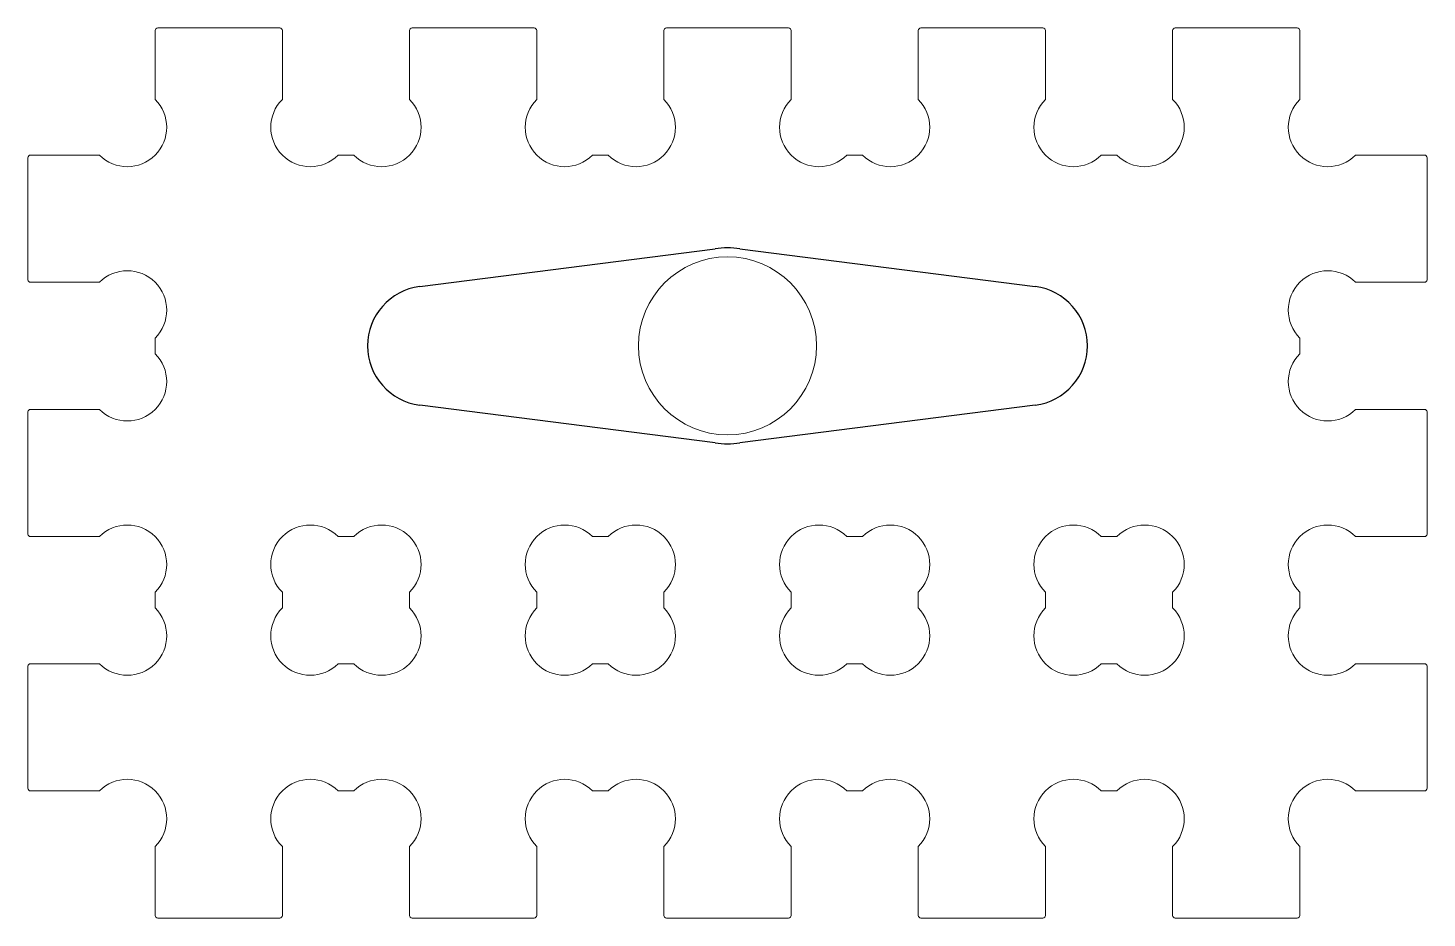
# Model space of a CAD drawing. Extents: x -27.5 to 27.5, y -22.5 to 12.5.
import ezdxf

# ---------------------------------------------------------------- set-up
doc = ezdxf.new("R2010")
doc.units = 0
doc.layers.get('0').update_dxf_attribs({"lineweight": 0})
doc.layers.add('grav2.5mm', color=3, linetype='Continuous')
doc.layers.add('holes', color=1, linetype='Continuous', lineweight=0)

msp = doc.modelspace()

# ---------------------------------------------------------------- linework, layer by layer
for p, q in [((-22.5, 12.4), (-22.5, 9.692)), ((-17.6, 12.5), (-22.4, 12.5)), ((-17.5, 9.692), (-17.5, 12.4)), ((-12.5, 12.4), (-12.5, 9.692)), ((-7.6, 12.5), (-12.4, 12.5)), ((-7.5, 9.692), (-7.5, 12.4)), ((-2.5, 12.4), (-2.5, 9.692)), ((2.4, 12.5), (-2.4, 12.5)), ((2.5, 9.692), (2.5, 12.4)), ((7.5, 12.4), (7.5, 9.692)), ((12.4, 12.5), (7.6, 12.5)), ((12.5, 9.692), (12.5, 12.4)), ((17.5, 12.4), (17.5, 9.692)), ((22.4, 12.5), (17.6, 12.5)), ((22.5, 9.692), (22.5, 12.4)), ((-27.5, 7.4), (-27.5, 2.6)), ((-24.692, 7.5), (-27.4, 7.5)), ((-14.692, 7.5), (-15.308, 7.5)), ((-4.692, 7.5), (-5.308, 7.5)), ((5.308, 7.5), (4.692, 7.5)), ((15.308, 7.5), (14.692, 7.5)), ((27.4, 7.5), (24.692, 7.5)), ((27.5, 2.6), (27.5, 7.4)), ((-27.4, 2.5), (-24.692, 2.5)), ((24.692, 2.5), (27.4, 2.5)), ((-22.5, 0.308), (-22.5, -0.308)), ((22.5, -0.308), (22.5, 0.308)), ((-27.5, -2.6), (-27.5, -7.4)), ((-24.692, -2.5), (-27.4, -2.5)), ((27.4, -2.5), (24.692, -2.5)), ((27.5, -7.4), (27.5, -2.6)), ((-27.4, -7.5), (-24.692, -7.5)), ((24.692, -7.5), (27.4, -7.5)), ((-22.5, -9.692), (-22.5, -10.308)), ((-12.5, -9.692), (-12.5, -9.692)), ((22.5, -10.308), (22.5, -9.692)), ((-27.5, -12.6), (-27.5, -17.4)), ((-24.692, -12.5), (-27.4, -12.5)), ((27.4, -12.5), (24.692, -12.5)), ((27.5, -17.4), (27.5, -12.6)), ((-27.4, -17.5), (-24.692, -17.5)), ((-15.308, -17.5), (-14.692, -17.5)), ((-5.308, -17.5), (-4.692, -17.5)), ((4.692, -17.5), (5.308, -17.5)), ((14.692, -17.5), (15.308, -17.5)), ((24.692, -17.5), (27.4, -17.5)), ((-22.5, -19.692), (-22.5, -22.4)), ((-17.5, -22.4), (-17.5, -19.692)), ((-12.5, -19.692), (-12.5, -22.4)), ((-7.5, -22.4), (-7.5, -19.692)), ((-2.5, -19.692), (-2.5, -22.4)), ((2.5, -22.4), (2.5, -19.692)), ((7.5, -19.692), (7.5, -22.4)), ((12.5, -22.4), (12.5, -19.692)), ((17.5, -19.692), (17.5, -22.4)), ((22.5, -22.4), (22.5, -19.692)), ((-22.4, -22.5), (-17.6, -22.5)), ((-12.4, -22.5), (-7.6, -22.5)), ((-2.4, -22.5), (2.4, -22.5)), ((7.6, -22.5), (12.4, -22.5)), ((17.6, -22.5), (22.4, -22.5))]:
    msp.add_line(p, q)
for centre, radius, start, end in [((-22.4, 12.4), 0.1, 90, 180), ((-17.6, 12.4), 0.1, 0, 90), ((-12.4, 12.4), 0.1, 90, 180), ((-7.6, 12.4), 0.1, 0, 90), ((-2.4, 12.4), 0.1, 90, 180), ((2.4, 12.4), 0.1, 0, 90), ((7.6, 12.4), 0.1, 90, 180), ((12.4, 12.4), 0.1, 0, 90), ((17.6, 12.4), 0.1, 90, 180), ((22.4, 12.4), 0.1, 0, 90), ((-23.596, 8.596), 1.55, 225, 45), ((-16.404, 8.596), 1.55, 135, 315), ((-13.596, 8.596), 1.55, 225, 45), ((-6.404, 8.596), 1.55, 135, 315), ((-3.596, 8.596), 1.55, 225, 45), ((3.596, 8.596), 1.55, 135, 315), ((6.404, 8.596), 1.55, 225, 45), ((13.596, 8.596), 1.55, 135, 315), ((16.404, 8.596), 1.55, 225, 45), ((23.596, 8.596), 1.55, 135, 315), ((-27.4, 7.4), 0.1, 90, 180), ((27.4, 7.4), 0.1, 0, 90), ((-23.596, 1.404), 1.55, 315, 135), ((23.596, 1.404), 1.55, 45, 225), ((-27.4, 2.6), 0.1, 180, 270), ((27.4, 2.6), 0.1, 270, 0), ((-23.596, -1.404), 1.55, 225, 45), ((23.596, -1.404), 1.55, 135, 315), ((-27.4, -2.6), 0.1, 90, 180), ((27.4, -2.6), 0.1, 0, 90), ((-23.596, -8.596), 1.55, 315, 135), ((23.596, -8.596), 1.55, 45, 225), ((-27.4, -7.4), 0.1, 180, 270), ((27.4, -7.4), 0.1, 270, 0), ((-23.596, -11.404), 1.55, 225, 45), ((23.596, -11.404), 1.55, 135, 315), ((-27.4, -12.6), 0.1, 90, 180), ((27.4, -12.6), 0.1, 0, 90), ((-23.596, -18.596), 1.55, 315, 135), ((-16.404, -18.596), 1.55, 45, 225), ((-13.596, -18.596), 1.55, 315, 135), ((-6.404, -18.596), 1.55, 45, 225), ((-3.596, -18.596), 1.55, 315, 135), ((3.596, -18.596), 1.55, 45, 225), ((6.404, -18.596), 1.55, 315, 135), ((13.596, -18.596), 1.55, 45, 225), ((16.404, -18.596), 1.55, 315, 135), ((23.596, -18.596), 1.55, 45, 225), ((-27.4, -17.4), 0.1, 180, 270), ((27.4, -17.4), 0.1, 270, 0), ((-22.4, -22.4), 0.1, 180, 270), ((-17.6, -22.4), 0.1, 270, 0), ((-12.4, -22.4), 0.1, 180, 270), ((-7.6, -22.4), 0.1, 270, 0), ((-2.4, -22.4), 0.1, 180, 270), ((2.4, -22.4), 0.1, 270, 0), ((7.6, -22.4), 0.1, 180, 270), ((12.4, -22.4), 0.1, 270, 0), ((17.6, -22.4), 0.1, 180, 270), ((22.4, -22.4), 0.1, 270, 0)]:
    msp.add_arc(centre, radius, start, end)
at = {"layer": 'grav2.5mm'}
for p, q in [((-12.099, 2.331), (-0.489, 3.819)), ((0.489, 3.819), (12.099, 2.331)), ((-0.489, -3.819), (-12.099, -2.331)), ((12.099, -2.331), (0.489, -3.819))]:
    msp.add_line(p, q, dxfattribs=at)
for centre, radius, start, end in [((0, 0), 3.85, 82.6969, 97.3031), ((-11.8, 0), 2.35, 97.3031, 262.6969), ((11.8, 0), 2.35, 277.3031, 82.6969), ((0, 0), 3.85, 262.6969, 277.3031)]:
    msp.add_arc(centre, radius, start, end, dxfattribs=at)
at = {"layer": 'holes'}
for p, q in [((-14.692, -7.5), (-15.308, -7.5)), ((-4.692, -7.5), (-5.308, -7.5)), ((5.308, -7.5), (4.692, -7.5)), ((15.308, -7.5), (14.692, -7.5)), ((-17.5, -9.692), (-17.5, -10.308)), ((-12.5, -10.308), (-12.5, -9.692)), ((-7.5, -9.692), (-7.5, -10.308)), ((-2.5, -10.308), (-2.5, -9.692)), ((2.5, -9.692), (2.5, -10.308)), ((7.5, -10.308), (7.5, -9.692)), ((12.5, -9.692), (12.5, -10.308)), ((17.5, -10.308), (17.5, -9.692)), ((-15.308, -12.5), (-14.692, -12.5)), ((-5.308, -12.5), (-4.692, -12.5)), ((4.692, -12.5), (5.308, -12.5)), ((14.692, -12.5), (15.308, -12.5))]:
    msp.add_line(p, q, dxfattribs=at)
msp.add_circle((0, 0), 3.5, dxfattribs=at)
for centre, start, end in [((-16.404, -8.596), 45, 225), ((-13.596, -8.596), 315, 135), ((-6.404, -8.596), 45, 225), ((-3.596, -8.596), 315, 135), ((3.596, -8.596), 45, 225), ((6.404, -8.596), 315, 135), ((13.596, -8.596), 45, 225), ((16.404, -8.596), 315, 135), ((-16.404, -11.404), 135, 315), ((-13.596, -11.404), 225, 45), ((-6.404, -11.404), 135, 315), ((-3.596, -11.404), 225, 45), ((3.596, -11.404), 135, 315), ((6.404, -11.404), 225, 45), ((13.596, -11.404), 135, 315), ((16.404, -11.404), 225, 45)]:
    msp.add_arc(centre, 1.55, start, end, dxfattribs=at)

doc.saveas('drawing.dxf')
